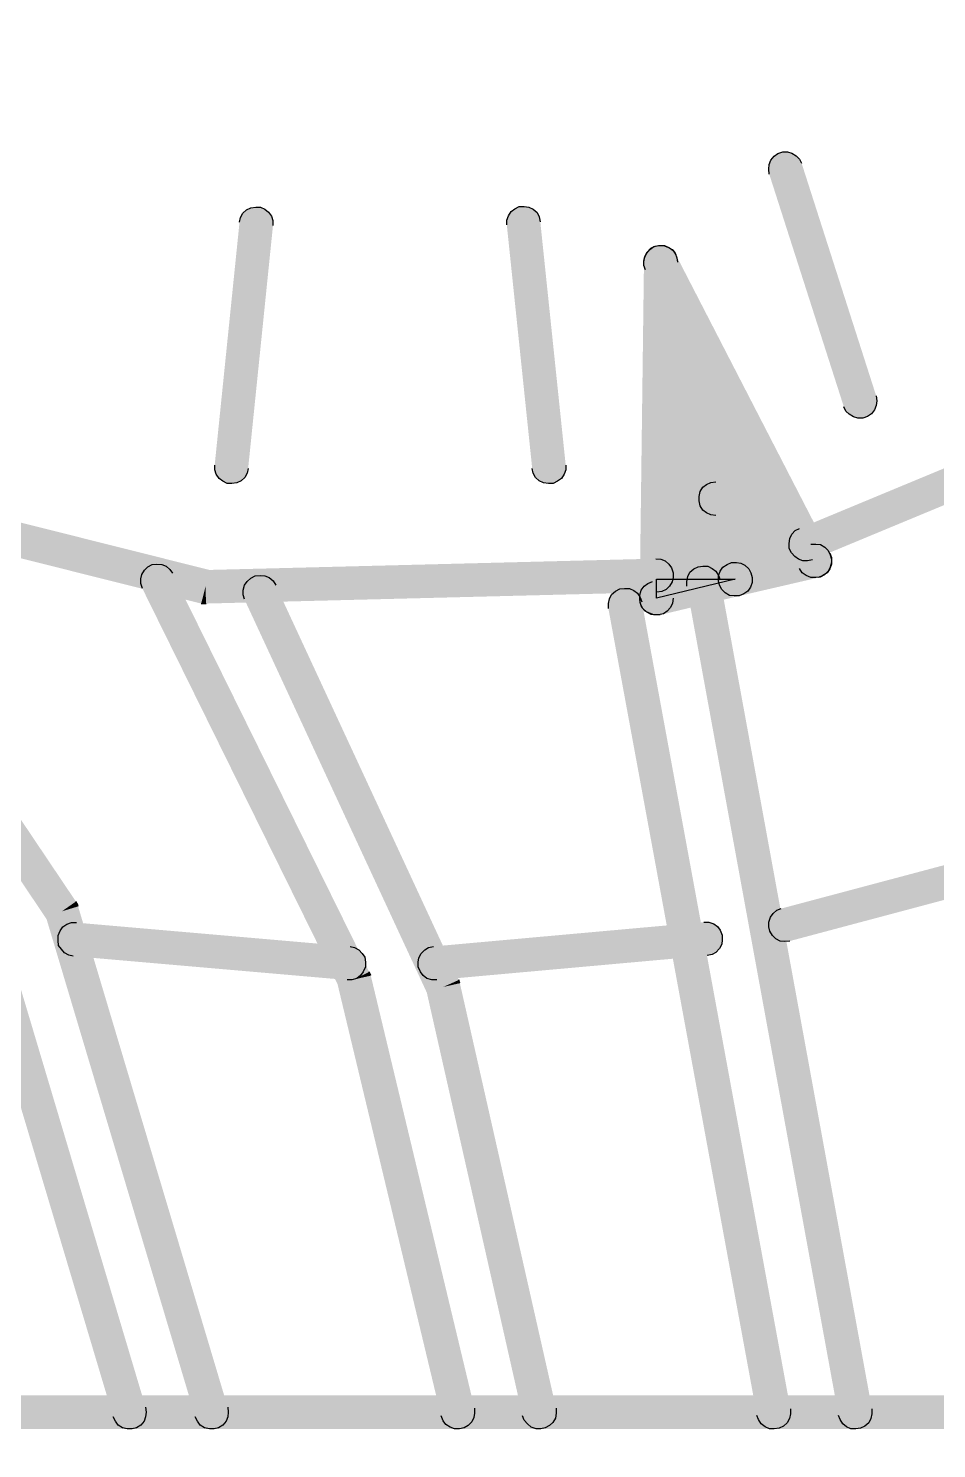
# Model space of a CAD drawing. Header units: millimetres. Extents: x -27384 to -11847, y 105622 to 113060.
# Drawn here: x -20722.23 to -20699.94, y 111329.78 to 111364.63 of the extents above; entities that cross this region are included whole.
import ezdxf

# ---------------------------------------------------------------- set-up
doc = ezdxf.new("R2010")
doc.units = ezdxf.units.MM
doc.linetypes.add('DASHDOT', pattern=[25.4, 12.7, -6.35, 0, -6.35])
doc.linetypes.add('HIDDEN', pattern=[9.524999999999999, 6.35, -3.175])
doc.layers.get('0').update_dxf_attribs({"color": 1, "linetype": 'DASHDOT'})
for name, color, linetype in [('01粗实线', 7, 'Continuous'), ('1', 4, 'Continuous'), ('3', 6, 'HIDDEN')]:
    doc.layers.add(name, color=color, linetype=linetype)

# ---------------------------------------------------------------- blocks, each defined once
blk = doc.blocks.new('G$CBD4B754B')
at = {"transparency": 33554559}
for points in [[(9.669793884662795, -100.3996825653294), (9.272119171186205, -100.532973169109), (9.258936583999457, -100.4135975184709), (9.272119171186205, -100.293489501878), (9.311666932746448, -100.1872964384274), (9.391494821822562, -100.0950183281184), (9.484505298089061, -100.0283730262281), (9.603880948725418, -99.98882526466696), (9.723256599365413, -99.98882526466696), (9.828717296859395, -100.0151904390414), (9.934910360312642, -100.081103374976), (10.01473824938876, -100.160931264053), (10.06746859813575, -100.2671243275045)], [(11.10156932636164, -106.2395686891823), (11.49924403983823, -106.1070104513574), (11.89691875331482, -105.9744522135325), (10.06746859813575, -100.2671243275045), (9.669793884662795, -100.3996825653294), (9.272119171186205, -100.532973169109)], [(-3.320181056245929, -101.753827215819), (-3.731038356905628, -101.7142794542578), (-3.704673182532133, -101.594171437665), (-3.651942833785142, -101.4879783742135), (-3.558932357522281, -101.4088828510912), (-3.452739294069033, -101.3554201363886), (-3.333363643432676, -101.3422375492019), (-3.214720358748309, -101.3422375492019), (-3.1085272952987, -101.3957002639045), (-3.0155168190322, -101.46161319984), (-2.949603883098462, -101.5678062632905), (-2.909323755582591, -101.673999326742), (-2.909323755582591, -101.7933749773802)], [(3.241085533121804, -101.7406446286323), (2.830228232458467, -101.7801923901925), (2.830228232458467, -101.6608167395552), (2.86977599401871, -101.5546236761038), (2.936421295908076, -101.4484306126533), (3.028699406218948, -101.3825176767177), (3.134892469668557, -101.3290549620151), (3.254268120308552, -101.3290549620151), (3.373643770944909, -101.3422375492019), (3.479836834398156, -101.3957002639045), (3.57211494470539, -101.4747957870268), (3.625577659408009, -101.5809888504782), (3.651942833781504, -101.7003645011164)], [(-4.341099197285075, -107.6735412287489), (-3.930241896621737, -107.7130889903101), (-3.5193845959584, -107.7526367518713), (-2.909323755582591, -101.7933749773802), (-3.320181056245929, -101.753827215819), (-3.731038356905628, -101.7142794542578)], [(3.452739294069033, -107.7526367518713), (3.864328960684361, -107.7130889903101), (4.275186261347699, -107.6735412287489), (3.651942833781504, -101.7003645011164), (3.241085533121804, -101.7406446286323), (2.830228232458467, -101.7801923901925)], [(6.607771827497345, -102.6963821996915), (6.23646228839425, -102.8816707862643), (6.196914526834007, -102.7754777228138), (6.196914526834007, -102.6561020721756), (6.223279701207503, -102.5367264215374), (6.276742415910121, -102.4437159452737), (6.369020526220993, -102.350705469009), (6.475213589670602, -102.2979751202611), (6.58140665312385, -102.2847925330743), (6.700782303760207, -102.2847925330743), (6.820157954400202, -102.3375228818222), (6.912436064707435, -102.4041681837125), (6.979081366596802, -102.510361247163)], [(6.607771827497345, -102.6963821996915), (6.196914526834007, -102.6963821996915), (6.210097114020755, -102.5770065490533), (6.263559828723373, -102.4708134856019), (6.342655351847498, -102.3778030093381), (6.435665828110359, -102.3111577074478), (6.555041478746716, -102.2847925330743), (6.674417129386711, -102.2847925330743), (6.779877826884331, -102.3243402946355), (6.88607089033394, -102.3778030093381), (6.965898779410054, -102.4708134856019), (7.005446540970297, -102.59018913624), (7.018629128160683, -102.6963821996915)], [(6.090721463384398, -110.9384286554023), (6.501578764044098, -110.9384286554023), (6.912436064707435, -110.9384286554023), (7.018629128160683, -102.6963821996915), (6.607771827497345, -102.6963821996915), (6.196914526834007, -102.6963821996915)], [(10.01473824938876, -110.2082597984327), (10.38531542253622, -110.0222388459042), (10.75662496163568, -109.8369502593314), (6.979081366596802, -102.510361247163), (6.607771827497345, -102.6963821996915), (6.23646228839425, -102.8816707862643)], [(10.01473824938876, -109.226157052999), (10.17366166158899, -109.6113815452418), (10.33258507378559, -109.9958736715298), (20.88378138509142, -105.6163252616179), (20.72485797289119, -105.2311007693743), (20.56593456069459, -104.8466086430863)], [(11.49924403983823, -106.1070104513574), (11.89691875331482, -105.9744522135325), (11.91010134050157, -106.0938278641697), (11.89691875331482, -106.2132035148079), (11.85737099175094, -106.3193965782593), (11.77754310267483, -106.4124070545231), (11.68453262641196, -106.4790523564134), (11.56515697577197, -106.5186001179745), (11.44578132513561, -106.5186001179745), (11.34032062763799, -106.4922349436001), (11.23412756418838, -106.4255896417098), (11.15429967511227, -106.3457617526337), (11.10156932636164, -106.2395686891823)], [(-15.196959745801, -107.5541655781108), (-15.30315280925061, -107.9650228787732), (-15.40934587270385, -108.3766125453903), (-4.672128608868661, -111.0709868932272), (-4.56666791137468, -110.6593972266101), (-4.460474847921432, -110.2485399259476)], [(-3.930241896621737, -107.7130889903101), (-3.5193845959584, -107.7526367518713), (-3.545749770331895, -107.8727447684641), (-3.598480119082524, -107.9789378319147), (-3.691490595345385, -108.058033355037), (-3.797683658794995, -108.1114960697405), (-3.91705930943499, -108.1246786569272), (-4.036434960071347, -108.1246786569272), (-4.141895657568966, -108.0712159422246), (-4.234906133831828, -108.0053030062891), (-4.301551435721194, -107.8991099428376), (-4.341099197285075, -107.7929168793871), (-4.341099197285075, -107.6735412287489)], [(3.864328960684361, -107.7130889903101), (4.275186261347699, -107.6735412287489), (4.275186261347699, -107.7929168793871), (4.234906133831828, -107.8991099428376), (4.168993197898089, -108.0053030062891), (4.07598272163159, -108.0712159422246), (3.96978965818198, -108.1246786569272), (3.850414007541985, -108.1246786569272), (3.731770722861256, -108.1114960697405), (3.625577659408009, -108.058033355037), (3.532567183145147, -107.9789378319147), (3.479836834398156, -107.8727447684641), (3.452739294069033, -107.7526367518713)], [(-8.43722198267642, -118.8618959207606), (-8.09227761794682, -118.6231446194843), (-7.748065619176487, -118.3843933182079), (-14.89229550859091, -107.7526367518713), (-15.23723987331687, -107.9921204191023), (-15.5814518720872, -108.2308717203778)], [(7.959719380120077, -108.4959881960285), (7.959719380120077, -108.9075778626457), (7.84034372948372, -108.8943952754589), (7.734883031986101, -108.8416649267101), (7.641872555723239, -108.7750196248207), (7.575227253833873, -108.6688265613693), (7.548862079460378, -108.5494509107311), (7.548862079460378, -108.4432578472806), (7.575227253833873, -108.3238821966424), (7.641872555723239, -108.217689133191), (7.734883031986101, -108.1510438313007), (7.84034372948372, -108.0983134825528), (7.959719380120077, -108.0851308953661)], [(10.17366166158899, -109.6113815452418), (10.33258507378559, -109.9958736715298), (10.21320942314924, -110.0222388459042), (10.09383377250924, -110.0222388459042), (9.987640709059633, -109.9826910843431), (9.895362598748761, -109.9160457824528), (9.815534709672647, -109.8237676721437), (9.762804360925657, -109.7175746086932), (9.762804360925657, -109.598198958055), (9.775986948112404, -109.4780909414621), (9.828717296859395, -109.3718978780107), (9.908545185935509, -109.2796197677017), (10.01473824938876, -109.226157052999)], [(10.47832589879908, -110.4338285125214), (10.38531542253622, -110.0222388459042), (10.29303731222535, -109.6113815452418), (8.34421150640992, -110.0625189734201), (8.437221982672781, -110.4741086400372), (8.530232458939281, -110.8849659406997)], [(10.38531542253622, -110.0222388459042), (10.29303731222535, -109.6113815452418), (10.41241296286535, -109.6113815452418), (10.5317886135017, -109.6245641324285), (10.63724931099932, -109.6904770683641), (10.71707720007544, -109.7703049574411), (10.76980754882243, -109.8764980208916), (10.79690508915155, -109.9826910843431), (10.79690508915155, -110.1020667349812), (10.75662496163568, -110.2214423856194), (10.69071202570194, -110.3144528618832), (10.58451896224869, -110.3810981637735), (10.47832589879908, -110.4338285125214)], [(-5.746509464610426, -110.5136564015984), (-6.117086637757893, -110.6996773541259), (-6.157366765273764, -110.5803017034887), (-6.157366765273764, -110.4609260528505), (-6.130269224944641, -110.3547329893991), (-6.064356289010902, -110.2485399259476), (-5.984528399934788, -110.1687120368715), (-5.878335336481541, -110.115249322168), (-5.759692051800812, -110.1020667349812), (-5.640316401160817, -110.115249322168), (-5.534123337711208, -110.1555294496839), (-5.441112861444708, -110.2346249728062), (-5.375199925510969, -110.3276354490699)], [(-4.579850498561427, -110.2485399259476), (-4.56666791137468, -110.6593972266101), (-4.553485324187932, -111.0709868932272), (6.514761351230845, -110.7926878303906), (6.501578764044098, -110.3810981637735), (6.48839617685735, -109.9695084971563)], [(6.409300653736864, -110.5268389887851), (6.501578764044098, -110.9384286554023), (6.594589240310597, -111.3500183220194), (8.530232458939281, -110.8849659406997), (8.437221982672781, -110.4741086400372), (8.34421150640992, -110.0625189734201)], [(6.501578764044098, -110.3810981637735), (6.48839617685735, -109.9695084971563), (6.607771827497345, -109.9826910843431), (6.713964890946954, -110.0222388459042), (6.806975367213454, -110.1020667349812), (6.872888303147192, -110.195077211245), (6.912436064707435, -110.3144528618832), (6.912436064707435, -110.4338285125214), (6.88607089033394, -110.5400215759719), (6.820157954400202, -110.6462146394233), (6.74033006532045, -110.7260425285003), (6.63413700187084, -110.7787728772482), (6.514761351230845, -110.7926878303906)], [(8.437221982672781, -110.4741086400372), (8.530232458939281, -110.8849659406997), (8.410856808299286, -110.8849659406997), (8.291481157662929, -110.8717833535129), (8.185288094209682, -110.8058704175774), (8.105460205133568, -110.7260425285003), (8.052729856386577, -110.6198494650498), (8.026364682013082, -110.5136564015984), (8.026364682013082, -110.3942807509602), (8.065912443573325, -110.274905100322), (8.132557745462691, -110.1818946240583), (8.23801844296031, -110.115249322168), (8.34421150640992, -110.0625189734201)], [(8.437221982672781, -110.4741086400372), (8.34421150640992, -110.0625189734201), (8.463587157046277, -110.0625189734201), (8.569780220499524, -110.0757015606068), (8.675973283949133, -110.1284319093547), (8.768251394260005, -110.2214423856194), (8.821714108962624, -110.3144528618832), (8.84807928333612, -110.4338285125214), (8.84807928333612, -110.5532041631595), (8.808531521775876, -110.6725798137977), (8.74188621988651, -110.7655902900615), (8.64887574362001, -110.8322355919518), (8.530232458939281, -110.8849659406997)], [(10.38531542253622, -110.0222388459042), (10.75662496163568, -109.8369502593314), (10.79690508915155, -109.9431433227819), (10.79690508915155, -110.0625189734201), (10.76980754882243, -110.1818946240583), (10.71707720007544, -110.274905100322), (10.62406672381258, -110.3679155765858), (10.51787366035933, -110.4206459253346), (10.41241296286535, -110.4338285125214), (10.29303731222535, -110.4338285125214), (10.17366166158899, -110.3810981637735), (10.08065118532249, -110.3144528618832), (10.01473824938876, -110.2082597984327)], [(-1.292259727306373, -120.4811570469001), (-0.9209501882069162, -120.2958684603273), (-0.5503730150594492, -120.1098475077988), (-5.375199925510969, -110.3276354490699), (-5.746509464610426, -110.5136564015984), (-6.117086637757893, -110.6996773541259)], [(-3.227902945935057, -110.7926878303906), (-3.611662706269271, -110.9647938297767), (-3.638760246598395, -110.8586007663253), (-3.638760246598395, -110.7392251156871), (-3.611662706269271, -110.6198494650498), (-3.545749770331895, -110.5268389887851), (-3.452739294069033, -110.4470110997081), (-3.347278596571414, -110.3942807509602), (-3.227902945935057, -110.3810981637735), (-3.1085272952987, -110.3942807509602), (-3.002334231845452, -110.4338285125214), (-2.909323755582591, -110.5136564015984), (-2.843410819645214, -110.6198494650498)], [(7.655055142909987, -110.5663867503463), (7.244197842246649, -110.6462146394233), (7.244197842246649, -110.5268389887851), (7.270563016623782, -110.407463338147), (7.324025731326401, -110.3012702746964), (7.416303841633635, -110.2214423856194), (7.522496905086882, -110.1687120368715), (7.641872555723239, -110.1555294496839), (7.761248206363234, -110.1555294496839), (7.867441269812844, -110.2082597984327), (7.959719380120077, -110.274905100322), (8.026364682013082, -110.3810981637735), (8.065912443573325, -110.487291227224)], [(0.8814024266430351, -120.6539954122409), (1.265894552932878, -120.4811570469001), (1.650386679219082, -120.309051047514), (-2.843410819645214, -110.6198494650498), (-3.227902945935057, -110.7926878303906), (-3.611662706269271, -110.9647938297767)], [(5.733326877423679, -111.1112670207431), (5.322469576760341, -111.1903625438654), (5.322469576760341, -111.0709868932272), (5.348834751133836, -110.9516112425899), (5.401565099884465, -110.8454181791385), (5.494575576147327, -110.7655902900615), (5.600768639596936, -110.7128599413136), (5.719411924281303, -110.6996773541259), (5.838787574921298, -110.6996773541259), (5.944980638370907, -110.7524077028747), (6.037991114633769, -110.8190530047641), (6.103904050571145, -110.9252460682155), (6.144184178087016, -111.031439131667)], [(6.501578764044098, -110.9384286554023), (6.594589240310597, -111.3500183220194), (6.475213589670602, -111.3500183220194), (6.369020526220993, -111.3368357348327), (6.263559828723373, -111.2833730201301), (6.170549352460512, -111.1903625438654), (6.117086637757893, -111.0973520676016), (6.090721463384398, -110.9779764169634), (6.090721463384398, -110.8586007663253), (6.131001590900269, -110.7392251156871), (6.196914526834007, -110.6462146394233), (6.289925003096869, -110.5803017034887), (6.409300653736864, -110.5268389887851)], [(10.96901108853854, -130.9935379625995), (11.37986838920187, -130.9137100735225), (11.79072568986157, -130.8338821844454), (8.065912443573325, -110.487291227224), (7.655055142909987, -110.5663867503463), (7.244197842246649, -110.6462146394233)], [(8.967454933976114, -130.9935379625995), (9.378312234635814, -130.9137100735225), (9.789169535299152, -130.8338821844454), (6.144184178087016, -111.031439131667), (5.733326877423679, -111.1112670207431), (5.322469576760341, -111.1903625438654)], [(6.501578764044098, -110.9384286554023), (6.912436064707435, -110.9384286554023), (6.899253477520688, -111.0578043060405), (6.846523128773697, -111.1639973694919), (6.766695239697583, -111.2570078457557), (6.674417129386711, -111.3229207816912), (6.555041478746716, -111.3500183220194), (6.435665828110359, -111.3500183220194), (6.32947276466075, -111.3097381945036), (6.223279701207503, -111.2570078457557), (6.144184178087016, -111.1639973694919), (6.103904050571145, -111.0446217188537), (6.090721463384398, -110.9384286554023)], [(9.563600821209548, -118.556499317594), (9.669793884662795, -118.9549063970244), (9.775986948112404, -119.3533134764548), (16.00622412589291, -117.6937722227985), (15.90003106243967, -117.2960975093238), (15.79383799899006, -116.8976904298934)], [(-8.09227761794682, -118.6231446194843), (-7.694602904473868, -118.5037689688461), (-7.707785491660616, -118.4503062541435), (-7.748065619176487, -118.3843933182079)], [(-4.818601799837779, -131.0330857241606), (-4.420927086361189, -130.9137100735225), (-4.023252372884599, -130.7943344228843), (-7.694602904473868, -118.5037689688461), (-8.09227761794682, -118.6231446194843), (-8.48995233142341, -118.7425202701224)], [(9.669793884662795, -118.9549063970244), (9.775986948112404, -119.3533134764548), (9.65661129747241, -119.3664960636415), (9.537235646836052, -119.3533134764548), (9.431042583386443, -119.2998507617522), (9.351947060262319, -119.2207552386299), (9.285301758372952, -119.1145621751784), (9.258936583999457, -119.0083691117279), (9.258936583999457, -118.8882610951341), (9.2984843455597, -118.7688854444968), (9.365129647449066, -118.6766073341869), (9.458140123715566, -118.5967794451099), (9.563600821209548, -118.556499317594)], [(-7.774430793549982, -119.3130333489389), (-7.813978555110225, -119.7246230155561), (-7.920171618563472, -119.6982578411817), (-8.026364682013082, -119.6455274924338), (-8.105460205133568, -119.55251701617), (-8.172105507026572, -119.4595065399053), (-8.18528809421332, -119.340130889268), (-8.18528809421332, -119.2207552386299), (-8.131825379510701, -119.100647222037), (-8.065912443573325, -119.0083691117279), (-7.972901967310463, -118.9417238098376), (-7.853526316670468, -118.9021760482765), (-7.734150666034111, -118.9021760482765)], [(-7.734150666034111, -118.9021760482765), (-7.774430793549982, -119.3130333489389), (-7.813978555110225, -119.7246230155561), (-1.093788553545892, -120.309051047514), (-1.053508426030021, -119.8974613808969), (-1.013960664469778, -119.4858717142797)], [(1.027143251656526, -119.4858717142797), (1.067423379172396, -119.8974613808969), (1.106971140732639, -120.309051047514), (7.748065619172849, -119.7114404283693), (7.707785491656978, -119.2998507617522), (7.668237730096735, -118.8882610951341)], [(7.707785491656978, -119.2998507617522), (7.668237730096735, -118.8882610951341), (7.78761338073673, -118.8882610951341), (7.906989031373087, -118.9285412226509), (7.999999507635948, -118.9944541585855), (8.065912443573325, -119.0874646348493), (8.118642792320315, -119.2068402854875), (8.118642792320315, -119.3269483020804), (8.105460205133568, -119.4331413655318), (8.052729856386577, -119.5393344289832), (7.959719380120077, -119.6316125392923), (7.867441269812844, -119.6850752539949), (7.748065619172849, -119.7114404283693)], [(-1.053508426030021, -119.8974613808969), (-1.013960664469778, -119.4858717142797), (-0.9077676010201685, -119.5122368886541), (-0.8015745375669212, -119.5656996033567), (-0.722479014446435, -119.6587100796205), (-0.6558337125534308, -119.7509881899296), (-0.6426511253666831, -119.8710962065225), (-0.6426511253666831, -119.9904718571606), (-0.6961138400729396, -120.1098475077988), (-0.7620267760066781, -120.2028579840635), (-0.8550372522695397, -120.2687709199981), (-0.9744129029095348, -120.309051047514), (-1.093788553545892, -120.309051047514)], [(1.067423379172396, -119.8974613808969), (1.106971140732639, -120.309051047514), (0.9875954900926445, -120.309051047514), (0.8682198394562874, -120.2687709199981), (0.7752093631934258, -120.2028579840635), (0.7092964272560494, -120.1098475077988), (0.6565660785090586, -119.9904718571606), (0.6565660785090586, -119.8710962065225), (0.6697486656958063, -119.7649031430719), (0.722479014442797, -119.6587100796205), (0.8154894907092967, -119.5656996033567), (0.9077676010165305, -119.5122368886541), (1.027143251656526, -119.4858717142797)], [(-6.833340541586949, -131.0330857241606), (-6.435665828110359, -130.9137100735225), (-6.037991114637407, -130.7943344228843), (-9.365129647452704, -119.6455274924338), (-9.762804360925657, -119.7649031430719), (-10.16047907440225, -119.8842787937101)], [(1.213164204182249, -131.0067205497862), (1.624021504845587, -130.9137100735225), (2.034878805508924, -130.8206995972587), (-0.5100928875435784, -120.2028579840635), (-0.9209501882069162, -120.2958684603273), (-1.331807488866616, -120.3881465706363)], [(3.214720358748309, -131.0067205497862), (3.625577659408009, -130.9137100735225), (4.036434960071347, -130.8206995972587), (1.676751853592577, -120.3881465706363), (1.265894552932878, -120.4811570469001), (0.8550372522695397, -120.5741675231648)], [(-33.97994938944976, -130.5021204069053), (-33.97994938944976, -130.9137100735225), (-33.97994938944976, -131.3252997401396), (33.87448869195214, -131.3252997401396), (33.87448869195214, -130.9137100735225), (33.87448869195214, -130.5021204069053)], [(-6.435665828110359, -130.9137100735225), (-6.037991114637407, -130.7943344228843), (-6.024808527450659, -130.9137100735225), (-6.037991114637407, -131.0330857241606), (-6.07753887619765, -131.1392787876121), (-6.157366765273764, -131.2322892638758), (-6.262827462771384, -131.2982021998105), (-6.369020526220993, -131.3252997401396), (-6.488396176860988, -131.3252997401396), (-6.607771827497345, -131.2982021998105), (-6.713964890950592, -131.2322892638758), (-6.779877826884331, -131.1392787876121), (-6.833340541586949, -131.0330857241606)], [(-4.420927086361189, -130.9137100735225), (-4.023252372884599, -130.7943344228843), (-4.009337419742224, -130.9137100735225), (-4.023252372884599, -131.0330857241606), (-4.06280013444848, -131.1392787876121), (-4.141895657568966, -131.2322892638758), (-4.248088721018576, -131.2982021998105), (-4.354281784471823, -131.3252997401396), (-4.47365743510818, -131.3252997401396), (-4.593033085748175, -131.2982021998105), (-4.699226149197784, -131.2322892638758), (-4.765139085135161, -131.1392787876121), (-4.818601799837779, -131.0330857241606)], [(1.624021504845587, -130.9137100735225), (2.034878805508924, -130.8206995972587), (2.034878805508924, -130.9400752478969), (2.021696218322177, -131.0462683113474), (1.968233503619558, -131.1524613747988), (1.875955393308686, -131.2454718510626), (1.782944917045825, -131.2982021998105), (1.66356926640583, -131.3252997401396), (1.544193615769473, -131.3252997401396), (1.438000552316225, -131.2850196126237), (1.332539854822244, -131.2191066766882), (1.265894552932878, -131.1260962004244), (1.213164204182249, -131.0067205497862)], [(3.625577659408009, -130.9137100735225), (4.036434960071347, -130.8206995972587), (4.036434960071347, -130.9400752478969), (4.023252372884599, -131.059450898535), (3.956607070995233, -131.1656439619856), (3.877511547871109, -131.2454718510626), (3.771318484421499, -131.2982021998105), (3.66512542097189, -131.3252997401396), (3.545749770331895, -131.3252997401396), (3.426374119695538, -131.2850196126237), (3.334096009384666, -131.2051917235467), (3.254268120308552, -131.1129136132377), (3.214720358748309, -131.0067205497862)], [(9.378312234635814, -130.9137100735225), (9.789169535299152, -130.8338821844454), (9.789169535299152, -130.9532578350836), (9.762804360925657, -131.0726334857218), (9.709341646223038, -131.1788265491723), (9.617063535912166, -131.2586544382493), (9.510870472462557, -131.3113847869981), (9.391494821822562, -131.3252997401396), (9.272119171186205, -131.3252997401396), (9.165926107732957, -131.271837025437), (9.073647997425724, -131.2051917235467), (9.007002695536357, -131.0989986600953), (8.967454933976114, -130.9935379625995)], [(11.37986838920187, -130.9137100735225), (11.79072568986157, -130.8338821844454), (11.79072568986157, -130.9532578350836), (11.76436051548808, -131.0726334857218), (11.71089780078546, -131.1788265491723), (11.61861969047823, -131.2586544382493), (11.51242662702498, -131.3113847869981), (11.39305097638862, -131.3252997401396), (11.27367532574863, -131.3252997401396), (11.16748226229902, -131.271837025437), (11.07520415198815, -131.2051917235467), (11.00855885009878, -131.0989986600953), (10.96901108853854, -130.9935379625995)]]:
    blk.add_hatch(color=7, dxfattribs=at).paths.add_polyline_path(points, flags=16)
for p, q in [((-4.672128608868661, -111.0709868932272), (-4.553485324187932, -111.0709868932272)), ((-0.5100928875435784, -120.2028579840635), (-0.5503730150594492, -120.1098475077988)), ((1.676751853592577, -120.3881465706363), (1.650386679219082, -120.309051047514))]:
    blk.add_line(p, q)
for points in [[(9.272119171186205, -100.532973169109), (9.258936583999457, -100.4135975184709), (9.272119171186205, -100.293489501878), (9.311666932746448, -100.1872964384274), (9.391494821822562, -100.0950183281184), (9.484505298089061, -100.0283730262281), (9.603880948725418, -99.98882526466696), (9.723256599365413, -99.98882526466696), (9.828717296859395, -100.0151904390414), (9.934910360312642, -100.081103374976), (10.01473824938876, -100.160931264053), (10.06746859813575, -100.2671243275045)], [(-3.731038356905628, -101.7142794542578), (-3.704673182532133, -101.594171437665), (-3.651942833785142, -101.4879783742135), (-3.558932357522281, -101.4088828510912), (-3.452739294069033, -101.3554201363886), (-3.333363643432676, -101.3422375492019), (-3.214720358748309, -101.3422375492019), (-3.1085272952987, -101.3957002639045), (-3.0155168190322, -101.46161319984), (-2.949603883098462, -101.5678062632905), (-2.909323755582591, -101.673999326742), (-2.909323755582591, -101.7933749773802)], [(2.830228232458467, -101.7801923901925), (2.830228232458467, -101.6608167395552), (2.86977599401871, -101.5546236761038), (2.936421295908076, -101.4484306126533), (3.028699406218948, -101.3825176767177), (3.134892469668557, -101.3290549620151), (3.254268120308552, -101.3290549620151), (3.373643770944909, -101.3422375492019), (3.479836834398156, -101.3957002639045), (3.57211494470539, -101.4747957870268), (3.625577659408009, -101.5809888504782), (3.651942833781504, -101.7003645011164)], [(6.23646228839425, -102.8816707862643), (6.196914526834007, -102.7754777228138), (6.196914526834007, -102.6561020721756), (6.223279701207503, -102.5367264215374), (6.276742415910121, -102.4437159452737), (6.369020526220993, -102.350705469009), (6.475213589670602, -102.2979751202611), (6.58140665312385, -102.2847925330743), (6.700782303760207, -102.2847925330743), (6.820157954400202, -102.3375228818222), (6.912436064707435, -102.4041681837125), (6.979081366596802, -102.510361247163)], [(6.196914526834007, -102.6963821996915), (6.210097114020755, -102.5770065490533), (6.263559828723373, -102.4708134856019), (6.342655351847498, -102.3778030093381), (6.435665828110359, -102.3111577074478), (6.555041478746716, -102.2847925330743), (6.674417129386711, -102.2847925330743), (6.779877826884331, -102.3243402946355), (6.88607089033394, -102.3778030093381), (6.965898779410054, -102.4708134856019), (7.005446540970297, -102.59018913624), (7.018629128160683, -102.6963821996915)], [(11.89691875331482, -105.9744522135325), (11.91010134050157, -106.0938278641697), (11.89691875331482, -106.2132035148079), (11.85737099175094, -106.3193965782593), (11.77754310267483, -106.4124070545231), (11.68453262641196, -106.4790523564134), (11.56515697577197, -106.5186001179745), (11.44578132513561, -106.5186001179745), (11.34032062763799, -106.4922349436001), (11.23412756418838, -106.4255896417098), (11.15429967511227, -106.3457617526337), (11.10156932636164, -106.2395686891823)], [(-3.5193845959584, -107.7526367518713), (-3.545749770331895, -107.8727447684641), (-3.598480119082524, -107.9789378319147), (-3.691490595345385, -108.058033355037), (-3.797683658794995, -108.1114960697405), (-3.91705930943499, -108.1246786569272), (-4.036434960071347, -108.1246786569272), (-4.141895657568966, -108.0712159422246), (-4.234906133831828, -108.0053030062891), (-4.301551435721194, -107.8991099428376), (-4.341099197285075, -107.7929168793871), (-4.341099197285075, -107.6735412287489)], [(4.275186261347699, -107.6735412287489), (4.275186261347699, -107.7929168793871), (4.234906133831828, -107.8991099428376), (4.168993197898089, -108.0053030062891), (4.07598272163159, -108.0712159422246), (3.96978965818198, -108.1246786569272), (3.850414007541985, -108.1246786569272), (3.731770722861256, -108.1114960697405), (3.625577659408009, -108.058033355037), (3.532567183145147, -107.9789378319147), (3.479836834398156, -107.8727447684641), (3.452739294069033, -107.7526367518713)], [(7.959719380120077, -108.9075778626457), (7.84034372948372, -108.8943952754589), (7.734883031986101, -108.8416649267101), (7.641872555723239, -108.7750196248207), (7.575227253833873, -108.6688265613693), (7.548862079460378, -108.5494509107311), (7.548862079460378, -108.4432578472806), (7.575227253833873, -108.3238821966424), (7.641872555723239, -108.217689133191), (7.734883031986101, -108.1510438313007), (7.84034372948372, -108.0983134825528), (7.959719380120077, -108.0851308953661)], [(10.33258507378559, -109.9958736715298), (10.21320942314924, -110.0222388459042), (10.09383377250924, -110.0222388459042), (9.987640709059633, -109.9826910843431), (9.895362598748761, -109.9160457824528), (9.815534709672647, -109.8237676721437), (9.762804360925657, -109.7175746086932), (9.762804360925657, -109.598198958055), (9.775986948112404, -109.4780909414621), (9.828717296859395, -109.3718978780107), (9.908545185935509, -109.2796197677017), (10.01473824938876, -109.226157052999)], [(10.29303731222535, -109.6113815452418), (10.41241296286535, -109.6113815452418), (10.5317886135017, -109.6245641324285), (10.63724931099932, -109.6904770683641), (10.71707720007544, -109.7703049574411), (10.76980754882243, -109.8764980208916), (10.79690508915155, -109.9826910843431), (10.79690508915155, -110.1020667349812), (10.75662496163568, -110.2214423856194), (10.69071202570194, -110.3144528618832), (10.58451896224869, -110.3810981637735), (10.47832589879908, -110.4338285125214)], [(-6.117086637757893, -110.6996773541259), (-6.157366765273764, -110.5803017034887), (-6.157366765273764, -110.4609260528505), (-6.130269224944641, -110.3547329893991), (-6.064356289010902, -110.2485399259476), (-5.984528399934788, -110.1687120368715), (-5.878335336481541, -110.115249322168), (-5.759692051800812, -110.1020667349812), (-5.640316401160817, -110.115249322168), (-5.534123337711208, -110.1555294496839), (-5.441112861444708, -110.2346249728062), (-5.375199925510969, -110.3276354490699)], [(6.48839617685735, -109.9695084971563), (6.607771827497345, -109.9826910843431), (6.713964890946954, -110.0222388459042), (6.806975367213454, -110.1020667349812), (6.872888303147192, -110.195077211245), (6.912436064707435, -110.3144528618832), (6.912436064707435, -110.4338285125214), (6.88607089033394, -110.5400215759719), (6.820157954400202, -110.6462146394233), (6.74033006532045, -110.7260425285003), (6.63413700187084, -110.7787728772482), (6.514761351230845, -110.7926878303906)], [(8.530232458939281, -110.8849659406997), (8.410856808299286, -110.8849659406997), (8.291481157662929, -110.8717833535129), (8.185288094209682, -110.8058704175774), (8.105460205133568, -110.7260425285003), (8.052729856386577, -110.6198494650498), (8.026364682013082, -110.5136564015984), (8.026364682013082, -110.3942807509602), (8.065912443573325, -110.274905100322), (8.132557745462691, -110.1818946240583), (8.23801844296031, -110.115249322168), (8.34421150640992, -110.0625189734201)], [(8.34421150640992, -110.0625189734201), (8.463587157046277, -110.0625189734201), (8.569780220499524, -110.0757015606068), (8.675973283949133, -110.1284319093547), (8.768251394260005, -110.2214423856194), (8.821714108962624, -110.3144528618832), (8.84807928333612, -110.4338285125214), (8.84807928333612, -110.5532041631595), (8.808531521775876, -110.6725798137977), (8.74188621988651, -110.7655902900615), (8.64887574362001, -110.8322355919518), (8.530232458939281, -110.8849659406997)], [(10.75662496163568, -109.8369502593314), (10.79690508915155, -109.9431433227819), (10.79690508915155, -110.0625189734201), (10.76980754882243, -110.1818946240583), (10.71707720007544, -110.274905100322), (10.62406672381258, -110.3679155765858), (10.51787366035933, -110.4206459253346), (10.41241296286535, -110.4338285125214), (10.29303731222535, -110.4338285125214), (10.17366166158899, -110.3810981637735), (10.08065118532249, -110.3144528618832), (10.01473824938876, -110.2082597984327)], [(-3.611662706269271, -110.9647938297767), (-3.638760246598395, -110.8586007663253), (-3.638760246598395, -110.7392251156871), (-3.611662706269271, -110.6198494650498), (-3.545749770331895, -110.5268389887851), (-3.452739294069033, -110.4470110997081), (-3.347278596571414, -110.3942807509602), (-3.227902945935057, -110.3810981637735), (-3.1085272952987, -110.3942807509602), (-3.002334231845452, -110.4338285125214), (-2.909323755582591, -110.5136564015984), (-2.843410819645214, -110.6198494650498)], [(7.244197842246649, -110.6462146394233), (7.244197842246649, -110.5268389887851), (7.270563016623782, -110.407463338147), (7.324025731326401, -110.3012702746964), (7.416303841633635, -110.2214423856194), (7.522496905086882, -110.1687120368715), (7.641872555723239, -110.1555294496839), (7.761248206363234, -110.1555294496839), (7.867441269812844, -110.2082597984327), (7.959719380120077, -110.274905100322), (8.026364682013082, -110.3810981637735), (8.065912443573325, -110.487291227224)], [(5.322469576760341, -111.1903625438654), (5.322469576760341, -111.0709868932272), (5.348834751133836, -110.9516112425899), (5.401565099884465, -110.8454181791385), (5.494575576147327, -110.7655902900615), (5.600768639596936, -110.7128599413136), (5.719411924281303, -110.6996773541259), (5.838787574921298, -110.6996773541259), (5.944980638370907, -110.7524077028747), (6.037991114633769, -110.8190530047641), (6.103904050571145, -110.9252460682155), (6.144184178087016, -111.031439131667)], [(6.594589240310597, -111.3500183220194), (6.475213589670602, -111.3500183220194), (6.369020526220993, -111.3368357348327), (6.263559828723373, -111.2833730201301), (6.170549352460512, -111.1903625438654), (6.117086637757893, -111.0973520676016), (6.090721463384398, -110.9779764169634), (6.090721463384398, -110.8586007663253), (6.131001590900269, -110.7392251156871), (6.196914526834007, -110.6462146394233), (6.289925003096869, -110.5803017034887), (6.409300653736864, -110.5268389887851)], [(6.912436064707435, -110.9384286554023), (6.899253477520688, -111.0578043060405), (6.846523128773697, -111.1639973694919), (6.766695239697583, -111.2570078457557), (6.674417129386711, -111.3229207816912), (6.555041478746716, -111.3500183220194), (6.435665828110359, -111.3500183220194), (6.32947276466075, -111.3097381945036), (6.223279701207503, -111.2570078457557), (6.144184178087016, -111.1639973694919), (6.103904050571145, -111.0446217188537), (6.090721463384398, -110.9384286554023)], [(-7.694602904473868, -118.5037689688461), (-7.707785491660616, -118.4503062541435), (-7.748065619176487, -118.3843933182079)], [(9.775986948112404, -119.3533134764548), (9.65661129747241, -119.3664960636415), (9.537235646836052, -119.3533134764548), (9.431042583386443, -119.2998507617522), (9.351947060262319, -119.2207552386299), (9.285301758372952, -119.1145621751784), (9.258936583999457, -119.0083691117279), (9.258936583999457, -118.8882610951341), (9.2984843455597, -118.7688854444968), (9.365129647449066, -118.6766073341869), (9.458140123715566, -118.5967794451099), (9.563600821209548, -118.556499317594)], [(-7.813978555110225, -119.7246230155561), (-7.920171618563472, -119.6982578411817), (-8.026364682013082, -119.6455274924338), (-8.105460205133568, -119.55251701617), (-8.172105507026572, -119.4595065399053), (-8.18528809421332, -119.340130889268), (-8.18528809421332, -119.2207552386299), (-8.131825379510701, -119.100647222037), (-8.065912443573325, -119.0083691117279), (-7.972901967310463, -118.9417238098376), (-7.853526316670468, -118.9021760482765), (-7.734150666034111, -118.9021760482765)], [(7.668237730096735, -118.8882610951341), (7.78761338073673, -118.8882610951341), (7.906989031373087, -118.9285412226509), (7.999999507635948, -118.9944541585855), (8.065912443573325, -119.0874646348493), (8.118642792320315, -119.2068402854875), (8.118642792320315, -119.3269483020804), (8.105460205133568, -119.4331413655318), (8.052729856386577, -119.5393344289832), (7.959719380120077, -119.6316125392923), (7.867441269812844, -119.6850752539949), (7.748065619172849, -119.7114404283693)], [(-1.013960664469778, -119.4858717142797), (-0.9077676010201685, -119.5122368886541), (-0.8015745375669212, -119.5656996033567), (-0.722479014446435, -119.6587100796205), (-0.6558337125534308, -119.7509881899296), (-0.6426511253666831, -119.8710962065225), (-0.6426511253666831, -119.9904718571606), (-0.6961138400729396, -120.1098475077988), (-0.7620267760066781, -120.2028579840635), (-0.8550372522695397, -120.2687709199981), (-0.9744129029095348, -120.309051047514), (-1.093788553545892, -120.309051047514)], [(1.106971140732639, -120.309051047514), (0.9875954900926445, -120.309051047514), (0.8682198394562874, -120.2687709199981), (0.7752093631934258, -120.2028579840635), (0.7092964272560494, -120.1098475077988), (0.6565660785090586, -119.9904718571606), (0.6565660785090586, -119.8710962065225), (0.6697486656958063, -119.7649031430719), (0.722479014442797, -119.6587100796205), (0.8154894907092967, -119.5656996033567), (0.9077676010165305, -119.5122368886541), (1.027143251656526, -119.4858717142797)], [(-6.037991114637407, -130.7943344228843), (-6.024808527450659, -130.9137100735225), (-6.037991114637407, -131.0330857241606), (-6.07753887619765, -131.1392787876121), (-6.157366765273764, -131.2322892638758), (-6.262827462771384, -131.2982021998105), (-6.369020526220993, -131.3252997401396), (-6.488396176860988, -131.3252997401396), (-6.607771827497345, -131.2982021998105), (-6.713964890950592, -131.2322892638758), (-6.779877826884331, -131.1392787876121), (-6.833340541586949, -131.0330857241606)], [(-4.023252372884599, -130.7943344228843), (-4.009337419742224, -130.9137100735225), (-4.023252372884599, -131.0330857241606), (-4.06280013444848, -131.1392787876121), (-4.141895657568966, -131.2322892638758), (-4.248088721018576, -131.2982021998105), (-4.354281784471823, -131.3252997401396), (-4.47365743510818, -131.3252997401396), (-4.593033085748175, -131.2982021998105), (-4.699226149197784, -131.2322892638758), (-4.765139085135161, -131.1392787876121), (-4.818601799837779, -131.0330857241606)], [(2.034878805508924, -130.8206995972587), (2.034878805508924, -130.9400752478969), (2.021696218322177, -131.0462683113474), (1.968233503619558, -131.1524613747988), (1.875955393308686, -131.2454718510626), (1.782944917045825, -131.2982021998105), (1.66356926640583, -131.3252997401396), (1.544193615769473, -131.3252997401396), (1.438000552316225, -131.2850196126237), (1.332539854822244, -131.2191066766882), (1.265894552932878, -131.1260962004244), (1.213164204182249, -131.0067205497862)], [(4.036434960071347, -130.8206995972587), (4.036434960071347, -130.9400752478969), (4.023252372884599, -131.059450898535), (3.956607070995233, -131.1656439619856), (3.877511547871109, -131.2454718510626), (3.771318484421499, -131.2982021998105), (3.66512542097189, -131.3252997401396), (3.545749770331895, -131.3252997401396), (3.426374119695538, -131.2850196126237), (3.334096009384666, -131.2051917235467), (3.254268120308552, -131.1129136132377), (3.214720358748309, -131.0067205497862)], [(9.789169535299152, -130.8338821844454), (9.789169535299152, -130.9532578350836), (9.762804360925657, -131.0726334857218), (9.709341646223038, -131.1788265491723), (9.617063535912166, -131.2586544382493), (9.510870472462557, -131.3113847869981), (9.391494821822562, -131.3252997401396), (9.272119171186205, -131.3252997401396), (9.165926107732957, -131.271837025437), (9.073647997425724, -131.2051917235467), (9.007002695536357, -131.0989986600953), (8.967454933976114, -130.9935379625995)], [(11.79072568986157, -130.8338821844454), (11.79072568986157, -130.9532578350836), (11.76436051548808, -131.0726334857218), (11.71089780078546, -131.1788265491723), (11.61861969047823, -131.2586544382493), (11.51242662702498, -131.3113847869981), (11.39305097638862, -131.3252997401396), (11.27367532574863, -131.3252997401396), (11.16748226229902, -131.271837025437), (11.07520415198815, -131.2051917235467), (11.00855885009878, -131.0989986600953), (10.96901108853854, -130.9935379625995)]]:
    blk.add_lwpolyline(points)
blk.add_lwpolyline([(6.501578764044098, -110.4741086400372), (8.437221982672781, -110.4741086400372), (6.501578764044098, -110.9384286554023)], close=True)
for points in [[(6.607771827497345, -102.6963821996915), (6.514761351230845, -110.0222388459042), (10.38531542253622, -110.0222388459042)], [(6.514761351230845, -110.0222388459042), (6.501578764044098, -110.4741086400372), (8.437221982672781, -110.4741086400372)], [(6.514761351230845, -110.0222388459042), (10.38531542253622, -110.0222388459042), (8.437221982672781, -110.4741086400372)], [(-4.56666791137468, -110.6593972266101), (-4.672128608868661, -111.0709868932272), (-4.553485324187932, -111.0709868932272)], [(6.501578764044098, -110.4741086400372), (8.437221982672781, -110.4741086400372), (6.501578764044098, -110.9384286554023)], [(-0.9209501882069162, -120.2958684603273), (-0.5100928875435784, -120.2028579840635), (-0.5503730150594492, -120.1098475077988)], [(1.265894552932878, -120.4811570469001), (1.676751853592577, -120.3881465706363), (1.650386679219082, -120.309051047514)]]:
    blk.add_solid(points, dxfattribs=at)
blk = doc.blocks.new('G$C6C638B4C')
blk.add_lwpolyline([(-1.818989403545856e-11, -2.91038304567337e-11), (639.9999999999891, -2.91038304567337e-11), (640.0000000000036, -600.0000000000146), (-7.275957614183426e-12, -600.0000000000291)], close=True)
at = {"layer": '1'}
blk.add_lwpolyline([(-20.00000000001455, 19.99999999995634), (659.9999999999745, 19.9999999999709), (659.9999999999854, -620.0000000000146), (-19.99999999999636, -620.0000000000437)], close=True, dxfattribs=at)
at = {"layer": '3'}
blk.add_lwpolyline([(19.99999999999272, -20.00000000004366), (620, -20.00000000004366), (619.9999999999927, -580.0000000000146), (19.99999999999636, -580.0000000000437)], close=True, dxfattribs=at)

msp = doc.modelspace()

# ---------------------------------------------------------------- linework, layer by layer
at = {"layer": '1', "lineweight": -3, "ltscale": 2, "extrusion": (-0.004685415688226654, -0.01745240643729067, 0.9998367168639969), "elevation": -761.7737618122727}
msp.add_lwpolyline([(-55762.41944096141, 102096.2621256225), (-45696.27557504938, 104799.1427234042), (-43767.03463448276, 97614.2094060799), (-53833.17850039472, 94911.32880829813)], close=True, dxfattribs=at)
at = {"layer": '1', "extrusion": (-0.004685415688226654, -0.01745240643729067, 0.9998367168639969), "const_width": 9.147440893432856, "elevation": -761.7737618122732}
msp.add_lwpolyline([(-53581.19831907854, 95088.87696726886), (-43888.4841354353, 97691.48720767391), (-45759.11024572644, 104658.1255271676), (-55451.82442936971, 102055.5152867626), (-53581.19831907854, 95088.87696726886)], dxfattribs=at)

# ---------------------------------------------------------------- block references
at = {"layer": '01粗实线', "lineweight": -3, "ltscale": 2, "extrusion": (-0.004685415688226654, -0.01745240643729066, 0.9998367168639969), "rotation": 15.03008309191162}
for name, p in [('G$C6C638B4C', (-49137.35744931624, 102439.593784045, -679.1051985372569)), ('G$CBD4B754B', (-48905.43956376155, 102283.3697723566, -679.105198537253))]:
    msp.add_blockref(name, p, dxfattribs=at)

doc.saveas('drawing.dxf')
